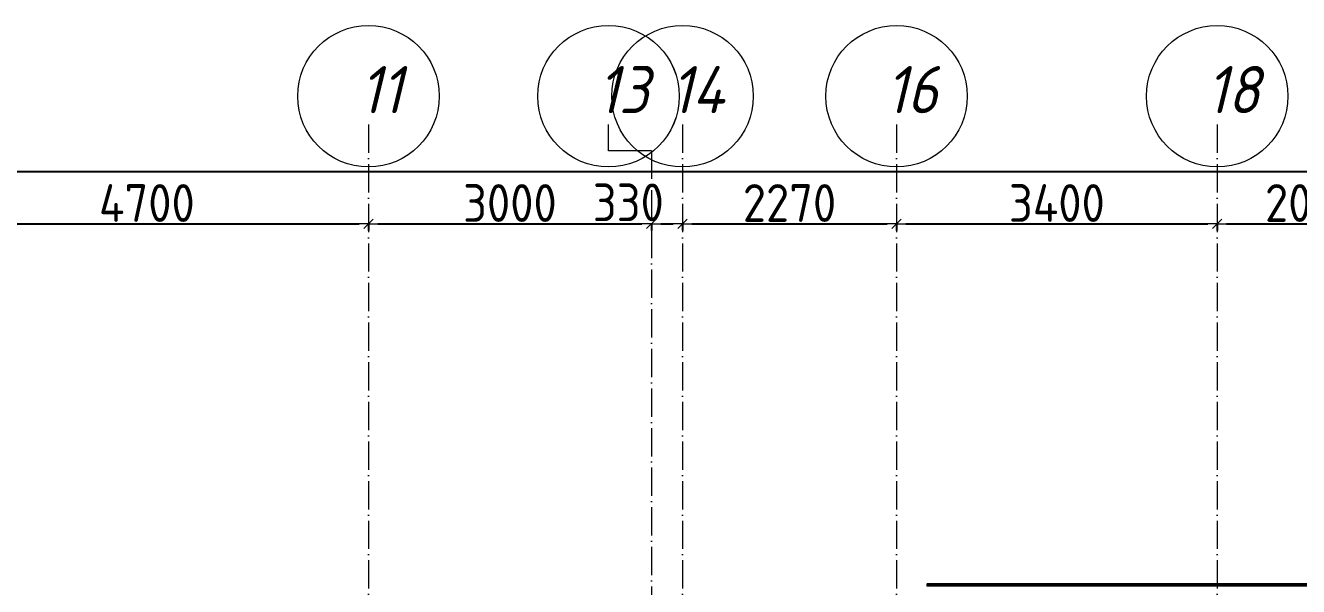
# Model space of a CAD drawing. Header units: millimetres. Extents: x -356862 to 418287, y 0 to 839748.
# Drawn here: x -1279 to 12221, y 545010 to 550959 of the extents above; entities that cross this region are included whole.
import ezdxf

# ---------------------------------------------------------------- set-up
doc = ezdxf.new("R2010")
doc.units = ezdxf.units.MM
doc.linetypes.add('50_200_ШТРИХ_1Т_ш5_п1_п1_', pattern=[700, 500, -100, 0, -100])
for name, color, linetype, lineweight in [('A-____-____-DIMS', 7, 'Continuous', 9), ('A-GENM-____-MCUT', 7, 'Continuous', 25), ('A-GENM-____-OTLN', 7, 'Continuous', 9), ('S-GRID-____-IDEN', 7, 'Continuous', 9), ('S-GRID-____-OTLN', 7, 'Continuous', 9), ('S-GRID-____-OTLN-1', 7, '50_200_ШТРИХ_1Т_ш5_п1_п1_', 9)]:
    doc.layers.add(name, color=color, linetype=linetype, lineweight=lineweight)
doc.styles.add('ISOCPEUR_I_9', font='isocpeui.ttf', dxfattribs={"width": 0.9, "height": 250})
doc.styles.add('СПДС', font='isocpeur.ttf', dxfattribs={"width": 0.9})
doc.dimstyles.new('Размера А3', dxfattribs={"dimtxt": 200, "dimasz": 100, "dimexe": 70, "dimexo": 100, "dimgap": 20, "dimtad": 1, "dimdec": 0, "dimrnd": 10, "dimzin": 0, "dimdsep": 46, "dimtxsty": 'СПДС', "dimblk": 'ARROWHEAD_6', "dimcen": 1, "dimclrd": 256, "dimclre": 256, "dimclrt": 256, "dimazin": 0, "dimtfac": 1, "dimtdec": 0, "dimtmove": 2, "dimatfit": 3, "dimfxl": 1, "dimtolj": 1, "dimtzin": 0, "dimarcsym": 0})

# ---------------------------------------------------------------- blocks, each defined once
blk = doc.blocks.new('141_Фартук_СКБ - 141_Фартук_СКБ_вентфасад-30031396-АР1_План отверстий 2 этажа в осях 1-64_Ю-ЯЯ')
at = {"layer": 'A-GENM-____-MCUT'}
for p, q in [((26160, -29), (0, -29)), ((0, -30), (26160, -30)), ((26160, -30), (26160, -29))]:
    blk.add_line(p, q, dxfattribs=at)
at = {"layer": 'A-GENM-____-OTLN'}
for p, q in [((0, -11), (26160, -11)), ((0, -12), (26160, -12)), ((26160, -12), (26160, -11)), ((26160, -29), (26160, -12))]:
    blk.add_line(p, q, dxfattribs=at)
blk = doc.blocks.new('Ось сетки - Круг_Ø6_00__ISO-2_5_0_9K_-25732049-АР1_План отверстий 2 этажа в осях 1-64_Ю-ЯЯ')
at = {"layer": 'S-GRID-____-IDEN'}
blk.add_circle((0, 0), 3, dxfattribs=at)
blk = doc.blocks.new('ARROWHEAD_6')
at = {"color": 0, "linetype": 'Continuous'}
for p, q in [((0, 0), (-1, 0)), ((-0.5, -0.5), (0.5, 0.5))]:
    blk.add_line(p, q, dxfattribs=at)
blk = doc.blocks.new('*D4626')
at = {"layer": 'A-____-____-DIMS', "lineweight": -2, "transparency": 16777216}
for p, q in [((-2342, 548862), (-2342, 548786)), ((-2242, 548856), (2258, 548856)), ((2358, 548862), (2358, 548786))]:
    blk.add_line(p, q, dxfattribs=at)
at = {"layer": 'Defpoints', "color": 0, "lineweight": 30, "transparency": 16777216}
for p in [(-2342, 548962), (2358, 548962), (2358, 548856)]:
    blk.add_point(p, dxfattribs=at)
at = {"layer": 'A-____-____-DIMS', "lineweight": -2, "transparency": 16777216, "xscale": 100, "yscale": 100, "zscale": 100, "rotation": 180}
blk.add_blockref('ARROWHEAD_6', (-2342, 548856), dxfattribs=at)
at = {"layer": 'A-____-____-DIMS', "lineweight": -2, "transparency": 16777216, "xscale": 100, "yscale": 100, "zscale": 100}
blk.add_blockref('ARROWHEAD_6', (2358, 548856), dxfattribs=at)
at = {"layer": 'A-____-____-DIMS', "transparency": 16777216, "insert": (8, 549076), "char_height": 400, "width": 2.56, "attachment_point": 5, "style": 'СПДС'}
blk.add_mtext('\\A1;4700', dxfattribs=at)
blk = doc.blocks.new('*D4627')
at = {"layer": 'A-____-____-DIMS', "lineweight": -2, "transparency": 16777216}
for p, q in [((2358, 548862), (2358, 548786)), ((2458, 548856), (5258, 548856)), ((5358, 548862), (5358, 548786))]:
    blk.add_line(p, q, dxfattribs=at)
at = {"layer": 'Defpoints', "color": 0, "lineweight": 30, "transparency": 16777216}
for p in [(2358, 548962), (5358, 548962), (5358, 548856)]:
    blk.add_point(p, dxfattribs=at)
at = {"layer": 'A-____-____-DIMS', "lineweight": -2, "transparency": 16777216, "xscale": 100, "yscale": 100, "zscale": 100, "rotation": 180}
blk.add_blockref('ARROWHEAD_6', (2358, 548856), dxfattribs=at)
at = {"layer": 'A-____-____-DIMS', "lineweight": -2, "transparency": 16777216, "xscale": 100, "yscale": 100, "zscale": 100}
blk.add_blockref('ARROWHEAD_6', (5358, 548856), dxfattribs=at)
at = {"layer": 'A-____-____-DIMS', "transparency": 16777216, "insert": (3858, 549076), "char_height": 400, "width": 2.49, "attachment_point": 5, "style": 'СПДС'}
blk.add_mtext('\\A1;3000', dxfattribs=at)
blk = doc.blocks.new('*D4628')
at = {"layer": 'A-____-____-DIMS', "lineweight": -2, "transparency": 16777216}
for p, q in [((5358, 548862), (5358, 548786)), ((5458, 548856), (5588, 548856)), ((5688, 548862), (5688, 548786))]:
    blk.add_line(p, q, dxfattribs=at)
at = {"layer": 'Defpoints', "color": 0, "lineweight": 30, "transparency": 16777216}
for p in [(5358, 548962), (5688, 548962), (5688, 548856)]:
    blk.add_point(p, dxfattribs=at)
at = {"layer": 'A-____-____-DIMS', "lineweight": -2, "transparency": 16777216, "xscale": 100, "yscale": 100, "zscale": 100, "rotation": 180}
blk.add_blockref('ARROWHEAD_6', (5358, 548856), dxfattribs=at)
at = {"layer": 'A-____-____-DIMS', "lineweight": -2, "transparency": 16777216, "xscale": 100, "yscale": 100, "zscale": 100}
blk.add_blockref('ARROWHEAD_6', (5688, 548856), dxfattribs=at)
at = {"layer": 'A-____-____-DIMS', "transparency": 16777216, "insert": (4737, 549283), "char_height": 400, "width": 1.87, "attachment_point": 1, "line_spacing_factor": 1.149209, "style": 'СПДС'}
blk.add_mtext('\\A1;330', dxfattribs=at)
blk = doc.blocks.new('*D4629')
at = {"layer": 'A-____-____-DIMS', "lineweight": -2, "transparency": 16777216}
for p, q in [((5688, 548862), (5688, 548786)), ((5788, 548856), (7858, 548856)), ((7958, 548862), (7958, 548786))]:
    blk.add_line(p, q, dxfattribs=at)
at = {"layer": 'Defpoints', "color": 0, "lineweight": 30, "transparency": 16777216}
for p in [(5688, 548962), (7958, 548962), (7958, 548856)]:
    blk.add_point(p, dxfattribs=at)
at = {"layer": 'A-____-____-DIMS', "lineweight": -2, "transparency": 16777216, "xscale": 100, "yscale": 100, "zscale": 100, "rotation": 180}
blk.add_blockref('ARROWHEAD_6', (5688, 548856), dxfattribs=at)
at = {"layer": 'A-____-____-DIMS', "lineweight": -2, "transparency": 16777216, "xscale": 100, "yscale": 100, "zscale": 100}
blk.add_blockref('ARROWHEAD_6', (7958, 548856), dxfattribs=at)
at = {"layer": 'A-____-____-DIMS', "transparency": 16777216, "insert": (6823, 549076), "char_height": 400, "width": 2.49, "attachment_point": 5, "style": 'СПДС'}
blk.add_mtext('\\A1;2270', dxfattribs=at)
blk = doc.blocks.new('*D4630')
at = {"layer": 'A-____-____-DIMS', "lineweight": -2, "transparency": 16777216}
for p, q in [((7958, 548862), (7958, 548786)), ((8058, 548856), (11258, 548856)), ((11358, 548862), (11358, 548786))]:
    blk.add_line(p, q, dxfattribs=at)
at = {"layer": 'Defpoints', "color": 0, "lineweight": 30, "transparency": 16777216}
for p in [(7958, 548962), (11358, 548962), (11358, 548856)]:
    blk.add_point(p, dxfattribs=at)
at = {"layer": 'A-____-____-DIMS', "lineweight": -2, "transparency": 16777216, "xscale": 100, "yscale": 100, "zscale": 100, "rotation": 180}
blk.add_blockref('ARROWHEAD_6', (7958, 548856), dxfattribs=at)
at = {"layer": 'A-____-____-DIMS', "lineweight": -2, "transparency": 16777216, "xscale": 100, "yscale": 100, "zscale": 100}
blk.add_blockref('ARROWHEAD_6', (11358, 548856), dxfattribs=at)
at = {"layer": 'A-____-____-DIMS', "transparency": 16777216, "insert": (9658, 549076), "char_height": 400, "width": 2.56, "attachment_point": 5, "style": 'СПДС'}
blk.add_mtext('\\A1;3400', dxfattribs=at)
blk = doc.blocks.new('*D4631')
at = {"layer": 'A-____-____-DIMS', "lineweight": -2, "transparency": 16777216}
for p, q in [((11358, 548862), (11358, 548786)), ((11458, 548856), (13258, 548856)), ((13358, 548862), (13358, 548786))]:
    blk.add_line(p, q, dxfattribs=at)
at = {"layer": 'Defpoints', "color": 0, "lineweight": 30, "transparency": 16777216}
for p in [(11358, 548962), (13358, 548962), (13358, 548856)]:
    blk.add_point(p, dxfattribs=at)
at = {"layer": 'A-____-____-DIMS', "lineweight": -2, "transparency": 16777216, "xscale": 100, "yscale": 100, "zscale": 100, "rotation": 180}
blk.add_blockref('ARROWHEAD_6', (11358, 548856), dxfattribs=at)
at = {"layer": 'A-____-____-DIMS', "lineweight": -2, "transparency": 16777216, "xscale": 100, "yscale": 100, "zscale": 100}
blk.add_blockref('ARROWHEAD_6', (13358, 548856), dxfattribs=at)
at = {"layer": 'A-____-____-DIMS', "transparency": 16777216, "insert": (12358, 549076), "char_height": 400, "width": 2.49, "attachment_point": 5, "style": 'СПДС'}
blk.add_mtext('\\A1;2000', dxfattribs=at)
blk = doc.blocks.new('*D4571')
at = {"layer": 'A-____-____-DIMS', "lineweight": -2, "transparency": 16777216}
for p, q in [((-17942, 549415), (-17942, 549339)), ((-17842, 549409), (33027, 549409)), ((85458, 549409), (34435, 549409)), ((85558, 549415), (85558, 549339))]:
    blk.add_line(p, q, dxfattribs=at)
at = {"layer": 'Defpoints', "color": 0, "lineweight": 30, "transparency": 16777216}
for p in [(-17942, 549515), (85558, 549515), (85558, 549409)]:
    blk.add_point(p, dxfattribs=at)
at = {"layer": 'A-____-____-DIMS', "lineweight": -2, "transparency": 16777216, "xscale": 100, "yscale": 100, "zscale": 100, "rotation": 180}
blk.add_blockref('ARROWHEAD_6', (-17942, 549409), dxfattribs=at)
at = {"layer": 'A-____-____-DIMS', "lineweight": -2, "transparency": 16777216, "xscale": 100, "yscale": 100, "zscale": 100}
blk.add_blockref('ARROWHEAD_6', (85558, 549409), dxfattribs=at)
at = {"layer": 'A-____-____-DIMS', "transparency": 16777216, "insert": (33047, 549835), "char_height": 400, "width": 3.54, "attachment_point": 1, "line_spacing_factor": 1.149209, "style": 'СПДС'}
blk.add_mtext('\\A1;103500', dxfattribs=at)
blk = doc.blocks.new('*D13704')
at = {"layer": 'A-____-____-DIMS', "lineweight": -2, "transparency": 16777216}
for p, q in [((-2342, 548862), (-2342, 548786)), ((-2242, 548856), (2258, 548856)), ((2358, 548862), (2358, 548786))]:
    blk.add_line(p, q, dxfattribs=at)
at = {"layer": 'Defpoints', "color": 0, "transparency": 16777216}
for p in [(-2342, 548962), (2358, 548962), (2358, 548856)]:
    blk.add_point(p, dxfattribs=at)
at = {"layer": 'A-____-____-DIMS', "lineweight": -2, "transparency": 16777216, "xscale": 100, "yscale": 100, "zscale": 100, "rotation": 180}
blk.add_blockref('ARROWHEAD_6', (-2342, 548856), dxfattribs=at)
at = {"layer": 'A-____-____-DIMS', "lineweight": -2, "transparency": 16777216, "xscale": 100, "yscale": 100, "zscale": 100}
blk.add_blockref('ARROWHEAD_6', (2358, 548856), dxfattribs=at)
at = {"layer": 'A-____-____-DIMS', "transparency": 16777216, "insert": (8, 549076), "char_height": 400, "width": 2.56, "attachment_point": 5, "style": 'СПДС'}
blk.add_mtext('\\A1;4700', dxfattribs=at)
blk = doc.blocks.new('*D13705')
at = {"layer": 'A-____-____-DIMS', "lineweight": -2, "transparency": 16777216}
for p, q in [((2358, 548862), (2358, 548786)), ((2458, 548856), (5258, 548856)), ((5358, 548862), (5358, 548786))]:
    blk.add_line(p, q, dxfattribs=at)
at = {"layer": 'Defpoints', "color": 0, "transparency": 16777216}
for p in [(2358, 548962), (5358, 548962), (5358, 548856)]:
    blk.add_point(p, dxfattribs=at)
at = {"layer": 'A-____-____-DIMS', "lineweight": -2, "transparency": 16777216, "xscale": 100, "yscale": 100, "zscale": 100, "rotation": 180}
blk.add_blockref('ARROWHEAD_6', (2358, 548856), dxfattribs=at)
at = {"layer": 'A-____-____-DIMS', "lineweight": -2, "transparency": 16777216, "xscale": 100, "yscale": 100, "zscale": 100}
blk.add_blockref('ARROWHEAD_6', (5358, 548856), dxfattribs=at)
at = {"layer": 'A-____-____-DIMS', "transparency": 16777216, "insert": (3858, 549076), "char_height": 400, "width": 2.49, "attachment_point": 5, "style": 'СПДС'}
blk.add_mtext('\\A1;3000', dxfattribs=at)
blk = doc.blocks.new('*D13706')
at = {"layer": 'A-____-____-DIMS', "lineweight": -2, "transparency": 16777216}
for p, q in [((5358, 548862), (5358, 548786)), ((5458, 548856), (5588, 548856)), ((5688, 548862), (5688, 548786))]:
    blk.add_line(p, q, dxfattribs=at)
at = {"layer": 'Defpoints', "color": 0, "transparency": 16777216}
for p in [(5358, 548962), (5688, 548962), (5688, 548856)]:
    blk.add_point(p, dxfattribs=at)
at = {"layer": 'A-____-____-DIMS', "lineweight": -2, "transparency": 16777216, "xscale": 100, "yscale": 100, "zscale": 100, "rotation": 180}
blk.add_blockref('ARROWHEAD_6', (5358, 548856), dxfattribs=at)
at = {"layer": 'A-____-____-DIMS', "lineweight": -2, "transparency": 16777216, "xscale": 100, "yscale": 100, "zscale": 100}
blk.add_blockref('ARROWHEAD_6', (5688, 548856), dxfattribs=at)
at = {"layer": 'A-____-____-DIMS', "transparency": 16777216, "insert": (4737, 549283), "char_height": 400, "width": 1.87, "attachment_point": 1, "line_spacing_factor": 1.149209, "style": 'СПДС'}
blk.add_mtext('\\A1;330', dxfattribs=at)
blk = doc.blocks.new('*D13707')
at = {"layer": 'A-____-____-DIMS', "lineweight": -2, "transparency": 16777216}
for p, q in [((5688, 548862), (5688, 548786)), ((5788, 548856), (7858, 548856)), ((7958, 548862), (7958, 548786))]:
    blk.add_line(p, q, dxfattribs=at)
at = {"layer": 'Defpoints', "color": 0, "transparency": 16777216}
for p in [(5688, 548962), (7958, 548962), (7958, 548856)]:
    blk.add_point(p, dxfattribs=at)
at = {"layer": 'A-____-____-DIMS', "lineweight": -2, "transparency": 16777216, "xscale": 100, "yscale": 100, "zscale": 100, "rotation": 180}
blk.add_blockref('ARROWHEAD_6', (5688, 548856), dxfattribs=at)
at = {"layer": 'A-____-____-DIMS', "lineweight": -2, "transparency": 16777216, "xscale": 100, "yscale": 100, "zscale": 100}
blk.add_blockref('ARROWHEAD_6', (7958, 548856), dxfattribs=at)
at = {"layer": 'A-____-____-DIMS', "transparency": 16777216, "insert": (6823, 549076), "char_height": 400, "width": 2.49, "attachment_point": 5, "style": 'СПДС'}
blk.add_mtext('\\A1;2270', dxfattribs=at)
blk = doc.blocks.new('*D13708')
at = {"layer": 'A-____-____-DIMS', "lineweight": -2, "transparency": 16777216}
for p, q in [((7958, 548862), (7958, 548786)), ((8058, 548856), (11258, 548856)), ((11358, 548862), (11358, 548786))]:
    blk.add_line(p, q, dxfattribs=at)
at = {"layer": 'Defpoints', "color": 0, "transparency": 16777216}
for p in [(7958, 548962), (11358, 548962), (11358, 548856)]:
    blk.add_point(p, dxfattribs=at)
at = {"layer": 'A-____-____-DIMS', "lineweight": -2, "transparency": 16777216, "xscale": 100, "yscale": 100, "zscale": 100, "rotation": 180}
blk.add_blockref('ARROWHEAD_6', (7958, 548856), dxfattribs=at)
at = {"layer": 'A-____-____-DIMS', "lineweight": -2, "transparency": 16777216, "xscale": 100, "yscale": 100, "zscale": 100}
blk.add_blockref('ARROWHEAD_6', (11358, 548856), dxfattribs=at)
at = {"layer": 'A-____-____-DIMS', "transparency": 16777216, "insert": (9658, 549076), "char_height": 400, "width": 2.56, "attachment_point": 5, "style": 'СПДС'}
blk.add_mtext('\\A1;3400', dxfattribs=at)
blk = doc.blocks.new('*D13709')
at = {"layer": 'A-____-____-DIMS', "lineweight": -2, "transparency": 16777216}
for p, q in [((11358, 548862), (11358, 548786)), ((11458, 548856), (13258, 548856)), ((13358, 548862), (13358, 548786))]:
    blk.add_line(p, q, dxfattribs=at)
at = {"layer": 'Defpoints', "color": 0, "transparency": 16777216}
for p in [(11358, 548962), (13358, 548962), (13358, 548856)]:
    blk.add_point(p, dxfattribs=at)
at = {"layer": 'A-____-____-DIMS', "lineweight": -2, "transparency": 16777216, "xscale": 100, "yscale": 100, "zscale": 100, "rotation": 180}
blk.add_blockref('ARROWHEAD_6', (11358, 548856), dxfattribs=at)
at = {"layer": 'A-____-____-DIMS', "lineweight": -2, "transparency": 16777216, "xscale": 100, "yscale": 100, "zscale": 100}
blk.add_blockref('ARROWHEAD_6', (13358, 548856), dxfattribs=at)
at = {"layer": 'A-____-____-DIMS', "transparency": 16777216, "insert": (12358, 549076), "char_height": 400, "width": 2.49, "attachment_point": 5, "style": 'СПДС'}
blk.add_mtext('\\A1;2000', dxfattribs=at)
blk = doc.blocks.new('*D13738')
at = {"layer": 'A-____-____-DIMS', "lineweight": -2, "transparency": 16777216}
for p, q in [((-17942, 549415), (-17942, 549339)), ((-17842, 549409), (33027, 549409)), ((85458, 549409), (34435, 549409)), ((85558, 549415), (85558, 549339))]:
    blk.add_line(p, q, dxfattribs=at)
at = {"layer": 'Defpoints', "color": 0, "transparency": 16777216}
for p in [(-17942, 549515), (85558, 549515), (85558, 549409)]:
    blk.add_point(p, dxfattribs=at)
at = {"layer": 'A-____-____-DIMS', "lineweight": -2, "transparency": 16777216, "xscale": 100, "yscale": 100, "zscale": 100, "rotation": 180}
blk.add_blockref('ARROWHEAD_6', (-17942, 549409), dxfattribs=at)
at = {"layer": 'A-____-____-DIMS', "lineweight": -2, "transparency": 16777216, "xscale": 100, "yscale": 100, "zscale": 100}
blk.add_blockref('ARROWHEAD_6', (85558, 549409), dxfattribs=at)
at = {"layer": 'A-____-____-DIMS', "transparency": 16777216, "insert": (33047, 549835), "char_height": 400, "width": 3.54, "attachment_point": 1, "line_spacing_factor": 1.149209, "style": 'СПДС'}
blk.add_mtext('\\A1;103500', dxfattribs=at)
blk = doc.blocks.new('*D13874')
at = {"layer": 'A-____-____-DIMS', "lineweight": -2, "transparency": 16777216}
for p, q in [((-2342, 548862), (-2342, 548786)), ((-2242, 548856), (2258, 548856)), ((2358, 548862), (2358, 548786))]:
    blk.add_line(p, q, dxfattribs=at)
at = {"layer": 'Defpoints', "color": 0, "transparency": 16777216}
for p in [(-2342, 548962), (2358, 548962), (2358, 548856)]:
    blk.add_point(p, dxfattribs=at)
at = {"layer": 'A-____-____-DIMS', "lineweight": -2, "transparency": 16777216, "xscale": 100, "yscale": 100, "zscale": 100, "rotation": 180}
blk.add_blockref('ARROWHEAD_6', (-2342, 548856), dxfattribs=at)
at = {"layer": 'A-____-____-DIMS', "lineweight": -2, "transparency": 16777216, "xscale": 100, "yscale": 100, "zscale": 100}
blk.add_blockref('ARROWHEAD_6', (2358, 548856), dxfattribs=at)
at = {"layer": 'A-____-____-DIMS', "transparency": 16777216, "insert": (8, 549076), "char_height": 400, "width": 2.56, "attachment_point": 5, "style": 'СПДС'}
blk.add_mtext('\\A1;4700', dxfattribs=at)
blk = doc.blocks.new('*D13875')
at = {"layer": 'A-____-____-DIMS', "lineweight": -2, "transparency": 16777216}
for p, q in [((2358, 548862), (2358, 548786)), ((2458, 548856), (5258, 548856)), ((5358, 548862), (5358, 548786))]:
    blk.add_line(p, q, dxfattribs=at)
at = {"layer": 'Defpoints', "color": 0, "transparency": 16777216}
for p in [(2358, 548962), (5358, 548962), (5358, 548856)]:
    blk.add_point(p, dxfattribs=at)
at = {"layer": 'A-____-____-DIMS', "lineweight": -2, "transparency": 16777216, "xscale": 100, "yscale": 100, "zscale": 100, "rotation": 180}
blk.add_blockref('ARROWHEAD_6', (2358, 548856), dxfattribs=at)
at = {"layer": 'A-____-____-DIMS', "lineweight": -2, "transparency": 16777216, "xscale": 100, "yscale": 100, "zscale": 100}
blk.add_blockref('ARROWHEAD_6', (5358, 548856), dxfattribs=at)
at = {"layer": 'A-____-____-DIMS', "transparency": 16777216, "insert": (3858, 549076), "char_height": 400, "width": 2.49, "attachment_point": 5, "style": 'СПДС'}
blk.add_mtext('\\A1;3000', dxfattribs=at)
blk = doc.blocks.new('*D13876')
at = {"layer": 'A-____-____-DIMS', "lineweight": -2, "transparency": 16777216}
for p, q in [((5358, 548862), (5358, 548786)), ((5458, 548856), (5588, 548856)), ((5688, 548862), (5688, 548786))]:
    blk.add_line(p, q, dxfattribs=at)
at = {"layer": 'Defpoints', "color": 0, "transparency": 16777216}
for p in [(5358, 548962), (5688, 548962), (5688, 548856)]:
    blk.add_point(p, dxfattribs=at)
at = {"layer": 'A-____-____-DIMS', "lineweight": -2, "transparency": 16777216, "xscale": 100, "yscale": 100, "zscale": 100, "rotation": 180}
blk.add_blockref('ARROWHEAD_6', (5358, 548856), dxfattribs=at)
at = {"layer": 'A-____-____-DIMS', "lineweight": -2, "transparency": 16777216, "xscale": 100, "yscale": 100, "zscale": 100}
blk.add_blockref('ARROWHEAD_6', (5688, 548856), dxfattribs=at)
at = {"layer": 'A-____-____-DIMS', "transparency": 16777216, "insert": (4737, 549283), "char_height": 400, "width": 1.87, "attachment_point": 1, "line_spacing_factor": 1.149209, "style": 'СПДС'}
blk.add_mtext('\\A1;330', dxfattribs=at)
blk = doc.blocks.new('*D13877')
at = {"layer": 'A-____-____-DIMS', "lineweight": -2, "transparency": 16777216}
for p, q in [((5688, 548862), (5688, 548786)), ((5788, 548856), (7858, 548856)), ((7958, 548862), (7958, 548786))]:
    blk.add_line(p, q, dxfattribs=at)
at = {"layer": 'Defpoints', "color": 0, "transparency": 16777216}
for p in [(5688, 548962), (7958, 548962), (7958, 548856)]:
    blk.add_point(p, dxfattribs=at)
at = {"layer": 'A-____-____-DIMS', "lineweight": -2, "transparency": 16777216, "xscale": 100, "yscale": 100, "zscale": 100, "rotation": 180}
blk.add_blockref('ARROWHEAD_6', (5688, 548856), dxfattribs=at)
at = {"layer": 'A-____-____-DIMS', "lineweight": -2, "transparency": 16777216, "xscale": 100, "yscale": 100, "zscale": 100}
blk.add_blockref('ARROWHEAD_6', (7958, 548856), dxfattribs=at)
at = {"layer": 'A-____-____-DIMS', "transparency": 16777216, "insert": (6823, 549076), "char_height": 400, "width": 2.49, "attachment_point": 5, "style": 'СПДС'}
blk.add_mtext('\\A1;2270', dxfattribs=at)
blk = doc.blocks.new('*D13878')
at = {"layer": 'A-____-____-DIMS', "lineweight": -2, "transparency": 16777216}
for p, q in [((7958, 548862), (7958, 548786)), ((8058, 548856), (11258, 548856)), ((11358, 548862), (11358, 548786))]:
    blk.add_line(p, q, dxfattribs=at)
at = {"layer": 'Defpoints', "color": 0, "transparency": 16777216}
for p in [(7958, 548962), (11358, 548962), (11358, 548856)]:
    blk.add_point(p, dxfattribs=at)
at = {"layer": 'A-____-____-DIMS', "lineweight": -2, "transparency": 16777216, "xscale": 100, "yscale": 100, "zscale": 100, "rotation": 180}
blk.add_blockref('ARROWHEAD_6', (7958, 548856), dxfattribs=at)
at = {"layer": 'A-____-____-DIMS', "lineweight": -2, "transparency": 16777216, "xscale": 100, "yscale": 100, "zscale": 100}
blk.add_blockref('ARROWHEAD_6', (11358, 548856), dxfattribs=at)
at = {"layer": 'A-____-____-DIMS', "transparency": 16777216, "insert": (9658, 549076), "char_height": 400, "width": 2.56, "attachment_point": 5, "style": 'СПДС'}
blk.add_mtext('\\A1;3400', dxfattribs=at)
blk = doc.blocks.new('*D13879')
at = {"layer": 'A-____-____-DIMS', "lineweight": -2, "transparency": 16777216}
for p, q in [((11358, 548862), (11358, 548786)), ((11458, 548856), (13258, 548856)), ((13358, 548862), (13358, 548786))]:
    blk.add_line(p, q, dxfattribs=at)
at = {"layer": 'Defpoints', "color": 0, "transparency": 16777216}
for p in [(11358, 548962), (13358, 548962), (13358, 548856)]:
    blk.add_point(p, dxfattribs=at)
at = {"layer": 'A-____-____-DIMS', "lineweight": -2, "transparency": 16777216, "xscale": 100, "yscale": 100, "zscale": 100, "rotation": 180}
blk.add_blockref('ARROWHEAD_6', (11358, 548856), dxfattribs=at)
at = {"layer": 'A-____-____-DIMS', "lineweight": -2, "transparency": 16777216, "xscale": 100, "yscale": 100, "zscale": 100}
blk.add_blockref('ARROWHEAD_6', (13358, 548856), dxfattribs=at)
at = {"layer": 'A-____-____-DIMS', "transparency": 16777216, "insert": (12358, 549076), "char_height": 400, "width": 2.49, "attachment_point": 5, "style": 'СПДС'}
blk.add_mtext('\\A1;2000', dxfattribs=at)
blk = doc.blocks.new('*D13908')
at = {"layer": 'A-____-____-DIMS', "lineweight": -2, "transparency": 16777216}
for p, q in [((-17942, 549415), (-17942, 549339)), ((-17842, 549409), (33027, 549409)), ((85458, 549409), (34435, 549409)), ((85558, 549415), (85558, 549339))]:
    blk.add_line(p, q, dxfattribs=at)
at = {"layer": 'Defpoints', "color": 0, "transparency": 16777216}
for p in [(-17942, 549515), (85558, 549515), (85558, 549409)]:
    blk.add_point(p, dxfattribs=at)
at = {"layer": 'A-____-____-DIMS', "lineweight": -2, "transparency": 16777216, "xscale": 100, "yscale": 100, "zscale": 100, "rotation": 180}
blk.add_blockref('ARROWHEAD_6', (-17942, 549409), dxfattribs=at)
at = {"layer": 'A-____-____-DIMS', "lineweight": -2, "transparency": 16777216, "xscale": 100, "yscale": 100, "zscale": 100}
blk.add_blockref('ARROWHEAD_6', (85558, 549409), dxfattribs=at)
at = {"layer": 'A-____-____-DIMS', "transparency": 16777216, "insert": (33047, 549835), "char_height": 400, "width": 3.54, "attachment_point": 1, "line_spacing_factor": 1.149209, "style": 'СПДС'}
blk.add_mtext('\\A1;103500', dxfattribs=at)
blk = doc.blocks.new('2этаж')
at = {"layer": 'S-GRID-____-OTLN-1', "color": 251, "ltscale": 0.6, "true_color": 0x636466}
for p, q in [((2358.3, 549908.8), (2358.3, 511907.5)), ((5688.3, 549908.8), (5688.3, 536263.3)), ((7958.3, 549908.8), (7958.3, 525691.4)), ((11358.3, 549908.8), (11358.3, 511907.5)), ((5358.3, 549630.9), (5358.3, 511907.5))]:
    blk.add_line(p, q, dxfattribs=at)
at = {"layer": 'S-GRID-____-IDEN', "xscale": 250, "yscale": 250, "zscale": 99.99999999999993, "rotation": 180}
for p in [(2358.3, 550208.8), (4903.5, 550208.8), (5688.3, 550208.8), (7958.3, 550208.8), (11358.3, 550208.8)]:
    blk.add_blockref('Ось сетки - Круг_Ø6_00__ISO-2_5_0_9K_-25732049-АР1_План отверстий 2 этажа в осях 1-64_Ю-ЯЯ', p, dxfattribs=at)
at = {"layer": 'S-GRID-____-IDEN', "char_height": 500, "attachment_point": 1, "style": 'ISOCPEUR_I_9'}
for s, insert, width in [('13', (4788.4, 550528.5), 346.329), ('14', (5564.2, 550528.5), 367.975), ('18', (11243.2, 550528.5), 346.329), ('11', (2267.1, 550528.5), 288.607), ('16', (7843.2, 550528.5), 346.329)]:
    blk.add_mtext(s, dxfattribs=dict(at, insert=insert, width=width))
at = {"layer": 'A-____-____-DIMS'}
for base, p1, p2, picture, middle in [((85558.3, 549408.6), (-17941.7, 549514.7), (85558.3, 549514.7), '*D4571', (33731.2, 549568.6)), ((5688.3, 548856.4), (5358.3, 548962.5), (5688.3, 548962.5), '*D4628', (5079, 549016.3))]:
    dim = blk.add_linear_dim(base=base, p1=p1, p2=p2, dimstyle='Размера А3', override={"dimtxt": 400}, dxfattribs=at)
    dim.commit()
    dim.dimension.update_dxf_attribs({"geometry": picture, "text_midpoint": middle, "dimtype": 160})
for base, p1, p2, picture, middle in [((2358.3, 548856.4), (-2341.7, 548962.5), (2358.3, 548962.5), '*D4626', (8.3, 549076.4)), ((5358.3, 548856.4), (2358.3, 548962.5), (5358.3, 548962.5), '*D4627', (3858.3, 549076.4)), ((7958.3, 548856.4), (5688.3, 548962.5), (7958.3, 548962.5), '*D4629', (6823.3, 549076.4)), ((11358.3, 548856.4), (7958.3, 548962.5), (11358.3, 548962.5), '*D4630', (9658.3, 549076.4)), ((13358.3, 548856.4), (11358.3, 548962.5), (13358.3, 548962.5), '*D4631', (12358.3, 549076.4))]:
    dim = blk.add_linear_dim(base=base, p1=p1, p2=p2, dimstyle='Размера А3', override={"dimtxt": 400}, dxfattribs=at)
    dim.commit()
    dim.dimension.update_dxf_attribs({"geometry": picture, "text_midpoint": middle})

msp = doc.modelspace()

# ---------------------------------------------------------------- linework, layer by layer
at = {"layer": 'S-GRID-____-IDEN'}
for centre in [(2358.3366, 550208.7924), (2358.3366, 550208.7924), (4903.5076, 550208.7924), (4903.5076, 550208.7924), (5688.3366, 550208.7924), (5688.3366, 550208.7924), (7958.3366, 550208.7924), (7958.3366, 550208.7924), (11358.3366, 550208.7924), (11358.3366, 550208.7924)]:
    msp.add_ellipse(centre, major_axis=(-530.3301, 530.3301), ratio=1, start_param=0.7853981634, end_param=7.0685834706, dxfattribs=at)
at = {"layer": 'S-GRID-____-OTLN'}
for p, q in [((4903.5076, 549630.8584), (4903.5076, 549908.7924)), ((5358.3366, 549630.8584), (4903.5076, 549630.8584))]:
    msp.add_line(p, q, dxfattribs=at)
at = {"layer": 'S-GRID-____-OTLN-1', "color": 251, "ltscale": 0.6, "true_color": 0x636466}
for p, q in [((2358.3366, 549908.7924), (2358.3366, 511907.5288)), ((2358.3366, 549908.7924), (2358.3366, 511907.5288)), ((5688.3366, 549908.7924), (5688.3366, 536263.2712)), ((5688.3366, 549908.7924), (5688.3366, 536263.2712)), ((7958.3366, 549908.7924), (7958.3366, 525691.4247)), ((7958.3366, 549908.7924), (7958.3366, 525691.4247)), ((11358.3366, 549908.7924), (11358.3366, 511907.5288)), ((11358.3366, 549908.7924), (11358.3366, 511907.5288)), ((5358.3366, 549630.8584), (5358.3366, 511907.5288)), ((5358.3366, 549630.8584), (5358.3366, 511907.5288))]:
    msp.add_line(p, q, dxfattribs=at)

# ---------------------------------------------------------------- block references
at = {"color": 18, "true_color": 0x000000}
msp.add_blockref('2этаж', (0, 0), dxfattribs=at)
at = {"layer": 'A-GENM-____-OTLN', "color": 18, "true_color": 0x000000, "rotation": 180}
msp.add_blockref('141_Фартук_СКБ - 141_Фартук_СКБ_вентфасад-30031396-АР1_План отверстий 2 этажа в осях 1-64_Ю-ЯЯ', (34438.3366, 545003.983), dxfattribs=at)

# ---------------------------------------------------------------- texts
at = {"layer": 'A-____-____-DIMS', "char_height": 400, "attachment_point": 5, "style": 'СПДС'}
for s, insert, width in [('\\A1;4700', (8.3366, 549076.3903), 2.563852), ('\\A1;4700', (8.3366, 549076.3903), 2.563852), ('\\A1;3000', (3858.3366, 549076.3903), 2.488445), ('\\A1;3000', (3858.3366, 549076.3903), 2.488445), ('\\A1;2270', (6823.3366, 549076.3903), 2.488445), ('\\A1;2270', (6823.3366, 549076.3903), 2.488445), ('\\A1;3400', (9658.3366, 549076.3903), 2.563852), ('\\A1;3400', (9658.3366, 549076.3903), 2.563852), ('\\A1;2000', (12358.3366, 549076.3903), 2.488445), ('\\A1;2000', (12358.3366, 549076.3903), 2.488445)]:
    msp.add_mtext(s, dxfattribs=dict(at, insert=insert, width=width))
at = {"layer": 'A-____-____-DIMS', "insert": (4736.9504, 549283.0042), "char_height": 400, "width": 1.866334, "attachment_point": 1, "line_spacing_factor": 1.149209, "style": 'СПДС'}
msp.add_mtext('\\A1;330', dxfattribs=at)
msp.add_mtext('\\A1;330', dxfattribs=at)
at = {"layer": 'S-GRID-____-IDEN', "char_height": 500, "attachment_point": 1, "style": 'ISOCPEUR_I_9'}
for s, insert, width in [('13', (4788.4086, 550528.5178), 346.329), ('13', (4788.4086, 550528.5178), 346.329), ('14', (5564.2377, 550528.5178), 367.974562), ('14', (5564.2377, 550528.5178), 367.974562), ('18', (11243.2377, 550528.5178), 346.329), ('18', (11243.2377, 550528.5178), 346.329), ('11', (2267.0877, 550528.5178), 288.6075), ('11', (2267.0877, 550528.5178), 288.6075), ('16', (7843.2377, 550528.5178), 346.329), ('16', (7843.2377, 550528.5178), 346.329)]:
    msp.add_mtext(s, dxfattribs=dict(at, insert=insert, width=width))

# ---------------------------------------------------------------- dimensions: what is measured, and where the dimension line sits
at = {"layer": 'A-____-____-DIMS'}
for base, p1, p2, picture, middle in [((85558.3366, 549408.6096), (-17941.6634, 549514.6756), (85558.3366, 549514.6756), '*D13738', (33731.1869, 549568.5568)), ((85558.3366, 549408.6096), (-17941.6634, 549514.6756), (85558.3366, 549514.6756), '*D13908', (33731.1869, 549568.5568)), ((5688.3366, 548856.3903), (5358.3366, 548962.4563), (5688.3366, 548962.4563), '*D13706', (5078.9504, 549016.3375)), ((5688.3366, 548856.3903), (5358.3366, 548962.4563), (5688.3366, 548962.4563), '*D13876', (5078.9504, 549016.3375))]:
    dim = msp.add_linear_dim(base=base, p1=p1, p2=p2, dimstyle='Размера А3', override={"dimtxt": 400}, dxfattribs=at)
    dim.commit()
    dim.dimension.update_dxf_attribs({"geometry": picture, "text_midpoint": middle, "dimtype": 160})
for base, p1, p2, picture, middle in [((2358.3366, 548856.3903), (-2341.6634, 548962.4563), (2358.3366, 548962.4563), '*D13704', (8.3366, 549076.3903)), ((2358.3366, 548856.3903), (-2341.6634, 548962.4563), (2358.3366, 548962.4563), '*D13874', (8.3366, 549076.3903)), ((5358.3366, 548856.3903), (2358.3366, 548962.4563), (5358.3366, 548962.4563), '*D13705', (3858.3366, 549076.3903)), ((5358.3366, 548856.3903), (2358.3366, 548962.4563), (5358.3366, 548962.4563), '*D13875', (3858.3366, 549076.3903)), ((7958.3366, 548856.3903), (5688.3366, 548962.4563), (7958.3366, 548962.4563), '*D13707', (6823.3366, 549076.3903)), ((7958.3366, 548856.3903), (5688.3366, 548962.4563), (7958.3366, 548962.4563), '*D13877', (6823.3366, 549076.3903)), ((11358.3366, 548856.3903), (7958.3366, 548962.4563), (11358.3366, 548962.4563), '*D13708', (9658.3366, 549076.3903)), ((11358.3366, 548856.3903), (7958.3366, 548962.4563), (11358.3366, 548962.4563), '*D13878', (9658.3366, 549076.3903)), ((13358.3366, 548856.3903), (11358.3366, 548962.4563), (13358.3366, 548962.4563), '*D13709', (12358.3366, 549076.3903)), ((13358.3366, 548856.3903), (11358.3366, 548962.4563), (13358.3366, 548962.4563), '*D13879', (12358.3366, 549076.3903))]:
    dim = msp.add_linear_dim(base=base, p1=p1, p2=p2, dimstyle='Размера А3', override={"dimtxt": 400}, dxfattribs=at)
    dim.commit()
    dim.dimension.update_dxf_attribs({"geometry": picture, "text_midpoint": middle})

doc.saveas('drawing.dxf')
